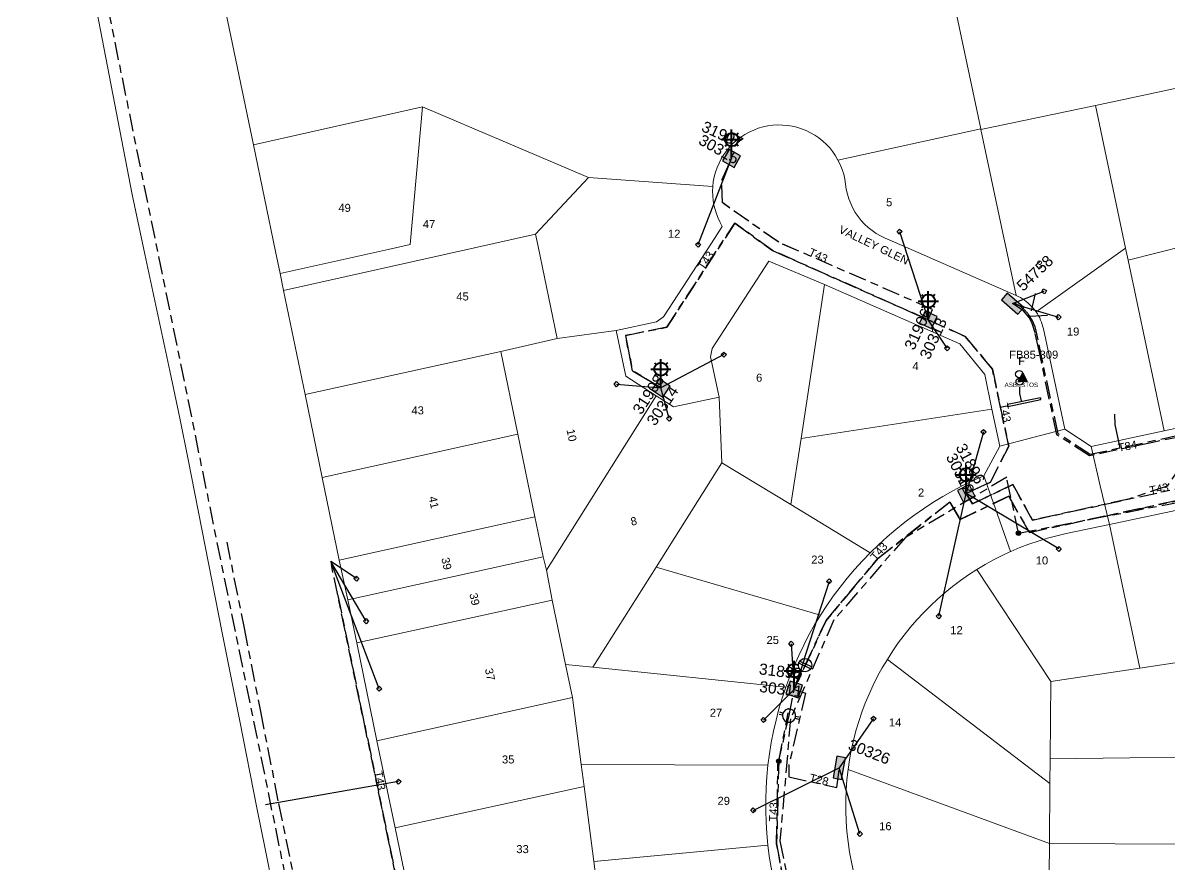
# Model space of a CAD drawing. Header units: metres. Extents: x 314590 to 317940, y 6263421 to 6264427.
# Drawn here: x 316993.8 to 317251.6, y 6263847.8 to 6264036.9 of the extents above; entities that cross this region are included whole.
import ezdxf
from ezdxf.enums import TextEntityAlignment as Align

# ---------------------------------------------------------------- set-up
doc = ezdxf.new("R2010")
doc.units = ezdxf.units.M
doc.linetypes.add('Cable Exist UG', pattern=[8.2, 4, -1.2, 1.8, -1.2])
doc.layers.get('0').update_dxf_attribs({"color": 6})
doc.layers.add('Cadastre Land Parcels_SP_EXT', color=9, linetype='Continuous', lineweight=5)
doc.layers.add('Cadastre Roads_SP_EXT', color=9, linetype='Continuous', lineweight=5)
for name, color, linetype in [('Duct_SP_EXT', 7, 'Continuous'), ('Equip_HV_EXT', 7, 'Continuous'), ('Equip_LV_EXT', 7, 'Continuous'), ('Equip_SL_EXT', 7, 'Continuous'), ('Equip_SP_SL_EXT', 7, 'Continuous'), ('Mains_HV_EXT', 7, 'Continuous'), ('Mains_LV_EXT', 7, 'Continuous'), ('Mains_SL_EXT', 7, 'Continuous'), ('Services_SP_EXT', 7, 'Continuous'), ('SupportsUG_SP_LV_EXT', 7, 'Continuous'), ('SupportsUG_SP_LV_SL_EXT', 7, 'Continuous'), ('Trench_SP_EXT', 7, 'Continuous')]:
    doc.layers.add(name, color=color, linetype=linetype)
doc.styles.add('COLUMN_LABEL', font='arial.ttf')
doc.styles.add('iecARIAL', font='arial.ttf', dxfattribs={"height": 2})
doc.styles.add('iecNAME', font='times.ttf')
doc.styles.add('POLE_LABEL', font='arial.ttf')
doc.styles.get("Standard").update_dxf_attribs({"font": 'arial.ttf'})

# ---------------------------------------------------------------- blocks, each defined once
blk = doc.blocks.new('COLUMN_EXT')
blk.add_hatch(color=256).paths.add_polyline_path([(-1.49, 1.48), (-1.49, -1.49), (1.48, -1.49), (1.48, 1.48)])
blk.add_lwpolyline([(-1.49, -1.49), (1.48, -1.49), (1.48, 1.48), (-1.49, 1.48)], close=True)
for tag, height, style, flags, p in [('ASSET_NUM', 2.5, 'COLUMN_LABEL', 8, (2, 2)), ('STRUCTURE_PLANT_NUMBER', 0.2, 'POLE_LABEL', 9, (1.81, 0.03)), ('STREET_CODE', 0.2, 'COLUMN_LABEL', 9, (1.81, -0.2))]:
    blk.add_attdef(tag, text='', height=height, dxfattribs=dict(style=style, flags=flags)).set_placement(p, align=Align.MIDDLE_LEFT)
at = {"flags": 1}
blk.add_attdef('Z', (1.81, -2.35), '', height=0.2, dxfattribs=at)
at = {"flags": 9}
for tag, p in [('COLUMN_TYPE', (1.81, -0.4)), ('OWNED_BY', (1.81, -0.6)), ('STATE', (1.81, -0.8)), ('USAGE', (1.81, -1)), ('STREETNAME', (1.81, -1.6)), ('SUBURB', (1.81, -1.8)), ('LEGEND', (1.81, -1.2)), ('LOCATION', (1.81, -1.4)), ('NOTES', (1.81, -2))]:
    blk.add_attdef(tag, text='', height=0.2, dxfattribs=at).set_placement(p, align=Align.MIDDLE_LEFT)
blk = doc.blocks.new('PILLAR_EXT')
blk.add_hatch(color=256).paths.add_polyline_path([(-2.475, 0.99), (-2.475, -0.99), (2.475, -0.99), (2.475, 0.99)])
blk.add_lwpolyline([(-2.475, -0.99), (2.475, -0.99), (2.475, 0.99), (-2.475, 0.99)], close=True)
at = {"style": 'iecARIAL', "flags": 8}
blk.add_attdef('ASSET_NUM', (1.5, 3.5), '', height=2.5, dxfattribs=at)
for tag, p, flags in [('OWNED_BY', (0, -0.2), 9), ('STATE', (0, -0.4), 9), ('SUPPORT_TYPE', (0, -0.6), 9), ('STREETNAME', (0, -1.8), 9), ('SUBURB', (0, -2), 1), ('USAGE', (0, -0.8), 9), ('LEGEND', (0, -1), 9), ('LOCATION', (0, -1.2), 9), ('NOTES', (0, -1.4), 9), ('PARENT', (0, -1.6), 9)]:
    blk.add_attdef(tag, p, '', height=0.2, dxfattribs=dict(flags=flags))
blk = doc.blocks.new('DUCT_EXT')
blk.add_circle((0, 0.8), 0.8)
at = {"flags": 1}
blk.add_attdef('Z', (0, 0), '', height=0.2, dxfattribs=at)
at = {"flags": 9}
for tag, p in [('DUCT_CODE', (0, 0)), ('XSECT_TYPE', (0, -0.2)), ('STATE', (0, -0.6)), ('FB_REFERENCE', (0, -0.4)), ('NOTES', (0, -0.8))]:
    blk.add_attdef(tag, text='', height=0.2, dxfattribs=at).set_placement(p, align=Align.MIDDLE_LEFT)
blk = doc.blocks.new('SL_LANTERN_EXT')
at = {"lineweight": 40}
for p, q in [((-1.46, 5.68), (-1.06, 5.28)), ((0, 1.97), (0, 6.47)), ((1.46, 5.68), (1.06, 5.28)), ((-2.25, 4.22), (2.25, 4.22)), ((-1.46, 2.76), (-1.06, 3.16)), ((0, 0), (0, 2.72)), ((1.46, 2.76), (1.06, 3.16))]:
    blk.add_line(p, q, dxfattribs=at)
blk.add_circle((0, 4.22), 1.5, dxfattribs=at)
at = {"style": 'iecARIAL', "flags": 8}
blk.add_attdef('ASSET_NUM', (1.5, 1.5), '', height=2.5, dxfattribs=at)
for tag, p, height, flags in [('OPERATING_VOLTAGE', (0.98, -1.65), 0.2, 9), ('ORIENTATION', (0.98, -1.85), 0.2, 9), ('OWNED_BY', (0.98, -2.05), 0.2, 9), ('STATE', (0.98, -2.25), 0.2, 9), ('CONSTRUCTED_VOLTAGE', (0.98, -0.65), 0.2, 9), ('CONTROL_TYPE', (0.98, -0.85), 0.2, 9), ('LANTERN_PURPOSE', (0.98, -1.05), 0.2, 9), ('LANTERN_TYPE', (0.98, -1.25), 0.2, 9), ('NO_PHASES', (0.98, -1.45), 0.2, 9), ('USAGE', (0.98, -2.45), 0.2, 9), ('CEXIST', (0.98, -2.65), 0.2, 9), ('LNUMBER', (2.18, -3.25), 2.5, 8), ('CNEW', (0.98, -2.85), 0.2, 9), ('CNUMBER', (0.98, -3.05), 0.2, 9), ('CREMOVE', (0.98, -3.25), 0.2, 9), ('CREPLACE', (0.98, -3.45), 0.2, 9), ('LKINGHEIGHT', (0.98, -3.65), 0.2, 9), ('LBRACKET', (0.98, -3.85), 0.2, 9), ('LBRACKETVOCAB', (0.98, -4.05), 0.2, 9), ('LCATEGORY', (0.98, -4.25), 0.2, 9), ('LCHARGE1', (0.98, -4.45), 0.2, 9), ('LCHARGE1PERCENT', (0.98, -4.65), 0.2, 9), ('LCHARGE2', (0.98, -4.85), 0.2, 9), ('LCHARGE2PERCENT', (0.98, -5.05), 0.2, 9), ('LCHARGE3', (0.98, -5.25), 0.2, 9), ('LCHARGE3PERCENT', (0.98, -5.45), 0.2, 9), ('LEXIST', (0.98, -5.65), 0.2, 9), ('LLAMP', (0.98, -5.85), 0.2, 9), ('LLAMPVOCAB', (0.98, -6.05), 0.2, 9), ('LMAST', (0.98, -6.25), 0.2, 9), ('LMASTVOCAB', (0.98, -6.45), 0.2, 9), ('LNEW', (0.98, -6.65), 0.2, 9), ('LANTNUMBER', (0.98, -6.85), 0.2, 9), ('LOUTREACH', (0.98, -7.25), 0.2, 9), ('LOUTREACHVOCAB', (0.98, -7.45), 0.2, 9), ('LRATECODE', (0.98, -7.65), 0.2, 9), ('LREMOVE', (0.98, -7.85), 0.2, 9), ('STREETNAME', (0.98, -9.25), 0.2, 9), ('SUBURB', (0.98, -9.45), 0.2, 1), ('LREPLACE', (0.98, -8.05), 0.2, 9), ('LTYPE', (0.98, -8.25), 0.2, 9), ('LTYPEVOCAB', (0.98, -8.45), 0.2, 9), ('LEGEND', (0.98, -8.65), 0.2, 9), ('LOCATION', (0.98, -8.85), 0.2, 9), ('NOTES', (0.98, -9.05), 0.2, 9)]:
    blk.add_attdef(tag, p, '', height=height, dxfattribs=dict(flags=flags))
blk = doc.blocks.new('CCP_EXT')
at = {"flags": 9}
blk.add_attdef('NOTES', text='', height=0.2, dxfattribs=at).set_placement((0, -2), align=Align.MIDDLE_LEFT)
blk.add_wipeout([(0, 0.57), (0.57, 0), (0, -0.57), (-0.57, 0)])
blk.add_lwpolyline([(-0.57, 0), (0, 0.57), (0.57, 0), (0, -0.57), (-0.57, 0)])
at = {"flags": 1}
blk.add_attdef('Z', (0, 0), '', height=0.2, dxfattribs=at)
at = {"flags": 9}
for tag, p in [('CCP_TYPE', (0, 0)), ('CONSTRUCTED_VOLTAGE', (0, -0.2)), ('OPERATING_VOLTAGE', (0, -0.6)), ('ORIENTATION', (0, -0.8)), ('OWNED_BY', (0, -1)), ('STATE', (0, -1.8)), ('NO_PHASES', (0, -0.4)), ('USAGE', (0, -1.2)), ('LEGEND', (0, -1.4)), ('LIFE_SUPPORT', (0, -1.6))]:
    blk.add_attdef(tag, text='', height=0.2, dxfattribs=at).set_placement(p, align=Align.MIDDLE_LEFT)
blk = doc.blocks.new('SL_STJ_EXT')
h = blk.add_hatch(color=256)
edge = h.paths.add_edge_path()
edge.add_ellipse((-0.59, 0.13), major_axis=(0.226, 0.226), ratio=1, start_angle=45, end_angle=135)
edge.add_line((-0.91, 0.13), (-0.91, -0.13))
edge.add_ellipse((-0.59, -0.13), major_axis=(0.226, 0.226), ratio=1, start_angle=135, end_angle=225)
edge.add_line((-0.59, -0.45), (0.59, -0.45))
edge.add_ellipse((0.59, -0.13), major_axis=(-0.226, 0.226), ratio=1, start_angle=135, end_angle=225)
edge.add_line((0.91, -0.13), (0.91, 0.13))
edge.add_ellipse((0.59, 0.13), major_axis=(-0.226, 0.226), ratio=1, start_angle=225, end_angle=315)
edge.add_line((0.59, 0.45), (-0.59, 0.45))
blk.add_lwpolyline([(-0.91, 0.13), (-0.91, -0.13, 0.414214), (-0.59, -0.45), (0.59, -0.45, 0.414214), (0.91, -0.13), (0.91, 0.13, 0.414214), (0.59, 0.45), (-0.59, 0.45, 0.414214)], format="xyb", close=True)
at = {"flags": 1}
blk.add_attdef('Z', (0, 0), '', height=0.2, dxfattribs=at)
at = {"flags": 9}
for tag, p in [('ORIENTATION', (0, 0)), ('USAGE', (0, -0.2)), ('LEGEND', (0, -0.4)), ('NOTES', (0, -0.6))]:
    blk.add_attdef(tag, text='', height=0.2, dxfattribs=at).set_placement(p, align=Align.MIDDLE_LEFT)
blk = doc.blocks.new('WARNING_FEATURE_EXT')
h = blk.add_hatch(color=2)
h.dxf.hatch_style = 1
h.paths.add_polyline_path([(0, 1.99), (-0.99, 0), (1, 0)])
at = {"color": 18, "true_color": 0x000000}
blk.add_lwpolyline([(-0.99, 0), (0, 1.99), (1, 0)], close=True, dxfattribs=at)
at = {"color": 18, "true_color": 0x000000, "insert": (0, 0.87), "char_height": 1.5, "attachment_point": 5, "line_spacing_factor": 1.5, "style": 'iecNAME'}
blk.add_mtext_dynamic_manual_height_columns('!', width=1.5, gutter_width=4, heights=[0], dxfattribs=at)
at = {"color": 2, "flags": 1}
for tag, p in [('STATE', (1.19, 2.01)), ('HAZMAT_ID', (1.19, 0.72))]:
    blk.add_attdef(tag, p, '', height=0.8, dxfattribs=at)
at = {"color": 2}
blk.add_attdef('WARNING_TYPE', text='', height=1, dxfattribs=at).set_placement((-4.07, -1.22), (4.88, -1.22), align=Align.ALIGNED)
at = {"color": 2, "flags": 1}
blk.add_attdef('WARNING_DESC', text='', height=0.8, dxfattribs=at).set_placement((1.19, -0.56), align=Align.MIDDLE_CENTER)
blk = doc.blocks.new('LV_UG_LINKS_CLOSED_EXT')
blk.add_wipeout([(-1.06, 1.06), (-1.18, 0.92), (-1.29, 0.76), (-1.37, 0.59), (-1.43, 0.42), (-1.48, 0.23), (-1.49, 0.05), (-1.49, -0.14), (-1.46, -0.33), (-1.41, -0.51), (-1.33, -0.68), (-1.24, -0.84), (-1.12, -0.99), (-0.99, -1.12), (-0.84, -1.24), (-0.68, -1.33), (-0.51, -1.41), (-0.33, -1.46), (-0.14, -1.49), (0.05, -1.49), (0.23, -1.48), (0.42, -1.43), (0.59, -1.37), (0.76, -1.29), (0.92, -1.18), (1.06, -1.06), (1.18, -0.92), (1.29, -0.76), (1.37, -0.59), (1.43, -0.42), (1.48, -0.23), (1.49, -0.05), (1.49, 0.14), (1.46, 0.33), (1.41, 0.51), (1.33, 0.68), (1.24, 0.84), (1.12, 0.99), (0.99, 1.12), (0.84, 1.24), (0.68, 1.33), (0.51, 1.41), (0.33, 1.46), (0.14, 1.49), (-0.05, 1.49), (-0.23, 1.48), (-0.42, 1.43), (-0.59, 1.37), (-0.76, 1.29), (-0.92, 1.18)])
for p, q in [((-0.25, -1.48), (-0.25, 1.48)), ((0.25, -1.48), (0.25, 1.48))]:
    blk.add_line(p, q)
blk.add_circle((0, 0), 1.5)
at = {"flags": 9}
for tag, p in [('ACTUAL_STATUS', (0, 0)), ('CONSTRUCTED_VOLTAGE', (0, -0.2)), ('OPERATING_VOLTAGE', (0, -0.6)), ('ORIENTATION', (0, -0.8)), ('STATE', (0, -1)), ('SWITCH_TYPE', (0, -1.2)), ('NO_PHASES', (0, -0.4)), ('USAGE', (0, -1.4)), ('NOTES', (0, -1.6))]:
    blk.add_attdef(tag, text='', height=0.2, dxfattribs=at).set_placement(p, align=Align.MIDDLE_LEFT)
at = {"flags": 1}
blk.add_attdef('Z', (0, 0), '', height=0.2, dxfattribs=at)
blk = doc.blocks.new('LV_UG_LINKS_OPEN_EXT')
for p, q in [((-0.25, 1.47), (-0.25, 2.22)), ((0.25, 1.47), (0.25, 2.22)), ((-0.25, -1.47), (-0.25, -2.22)), ((0.25, -1.47), (0.25, -2.22))]:
    blk.add_line(p, q)
at = {"flags": 9}
for tag, p in [('ACTUAL_STATUS', (0, 0)), ('CONSTRUCTED_VOLTAGE', (0, -0.2)), ('OPERATING_VOLTAGE', (0, -0.6)), ('ORIENTATION', (0, -0.8)), ('STATE', (0, -1)), ('SWITCH_TYPE', (0, -1.2)), ('NO_PHASES', (0, -0.4)), ('USAGE', (0, -1.4)), ('NOTES', (0, -1.6))]:
    blk.add_attdef(tag, text='', height=0.2, dxfattribs=at).set_placement(p, align=Align.MIDDLE_LEFT)
at = {"flags": 1}
blk.add_attdef('Z', (0, 0), '', height=0.2, dxfattribs=at)
blk.add_wipeout([(-0.25, 1.47), (-0.43, 1.43), (-0.61, 1.36), (-0.77, 1.28), (-0.93, 1.17), (-1.07, 1.05), (-1.19, 0.9), (-1.29, 0.75), (-1.38, 0.58), (-1.44, 0.4), (-1.48, 0.22), (-1.49, 0.03), (-1.49, -0.16), (-1.45, -0.34), (-1.4, -0.52), (-1.32, -0.69), (-1.23, -0.85), (-1.11, -1), (-0.98, -1.13), (-0.83, -1.24), (-0.66, -1.34), (-0.49, -1.41), (-0.31, -1.46), (-0.13, -1.49), (0.06, -1.49), (0.25, -1.47), (0.43, -1.43), (0.61, -1.36), (0.77, -1.28), (0.93, -1.17), (1.07, -1.05), (1.19, -0.9), (1.29, -0.75), (1.38, -0.58), (1.44, -0.4), (1.48, -0.22), (1.49, -0.03), (1.49, 0.16), (1.45, 0.34), (1.4, 0.52), (1.32, 0.69), (1.23, 0.85), (1.11, 1), (0.98, 1.13), (0.83, 1.24), (0.66, 1.34), (0.49, 1.41), (0.31, 1.46), (0.13, 1.49), (-0.06, 1.49)])
blk.add_lwpolyline([(0, -1.49, 1), (0, 1.49, 1)], format="xyb", close=True)
blk = doc.blocks.new('CONNECTOR_NODE_EXT')
h = blk.add_hatch(color=256)
edge = h.paths.add_edge_path()
edge.add_arc((0, 0), 0.5, 0, 360)
blk.add_circle((0, 0), 0.5)
at = {"flags": 1}
blk.add_attdef('Z', (0, 0), '', height=0.2, dxfattribs=at)
at = {"flags": 9}
for tag, p in [('CONNECTOR_TYPE', (0, 0)), ('CONSTRUCTED_VOLTAGE', (0, -0.2)), ('OPERATING_VOLTAGE', (0, -0.6)), ('ORIENTATION', (0, -0.8)), ('SUBTYPE', (0, -1)), ('NO_PHASES', (0, -0.4)), ('USAGE', (0, -1.2)), ('NOTES', (0, -1.4))]:
    blk.add_attdef(tag, text='', height=0.2, dxfattribs=at).set_placement(p, align=Align.MIDDLE_LEFT)

msp = doc.modelspace()

# ---------------------------------------------------------------- linework, layer by layer
at = {"layer": 'Cadastre Land Parcels_SP_EXT', "linetype": 'Continuous'}
for points in [[(317234.99, 6264018.37), (317257.16, 6264023.07), (317279.14, 6264027.77), (317301.09, 6264032.41), (317320.82, 6264036.57), (317356.18, 6264044.03), (317326.48, 6264097.82), (317251.84, 6264105.97), (317193.89, 6264085.49), (317209.22, 6264013.09), (317209.25, 6264012.92), (317234.99, 6264018.37)], [(317264.26, 6263989.57), (317257.16, 6264023.07), (317234.99, 6264018.37), (317241.18, 6263989.13), (317241.78, 6263986.28), (317242.36, 6263983.59), (317261.94, 6263988.49), (317270.27, 6263949.14), (317272.74, 6263949.56), (317264.26, 6263989.57)], [(317050.62, 6263985.48), (317051.63, 6263980.58), (317075.92, 6263985.96), (317080.9, 6263987.07), (317083.7, 6264018.01), (317045.65, 6264009.51), (317050.62, 6263985.48)], [(317120.99, 6264002.18), (317083.7, 6264018.01), (317080.9, 6263987.07), (317075.92, 6263985.96), (317051.63, 6263980.58), (317052.42, 6263976.77), (317095.34, 6263986.34), (317109.07, 6263989.39), (317120.99, 6264002.18)], [(317241.18, 6263989.13), (317234.99, 6264018.37), (317209.25, 6264012.92), (317214.42, 6263988.62), (317214.71, 6263987.27), (317217.18, 6263975.62), (317217.66, 6263975.4), (317218.14, 6263975.15), (317218.6, 6263974.87), (317219.05, 6263974.57), (317219.47, 6263974.25), (317219.89, 6263973.91), (317220.28, 6263973.55), (317220.66, 6263973.17), (317221.02, 6263972.77), (317221.36, 6263972.35), (317221.67, 6263971.92), (317241.78, 6263986.28), (317241.18, 6263989.13)], [(317209.25, 6264012.92), (317209.22, 6264013.09), (317177.11, 6264006.08), (317177.62, 6264005.05), (317178.05, 6264003.98), (317178.39, 6264002.88), (317178.64, 6264001.76), (317178.98, 6263999.51), (317179.23, 6263998.41), (317179.56, 6263997.34), (317179.97, 6263996.29), (317180.45, 6263995.28), (317181.01, 6263994.31), (317181.64, 6263993.38), (317182.34, 6263992.5), (317183.1, 6263991.68), (317183.92, 6263990.91), (317184.8, 6263990.21), (317185.72, 6263989.58), (317186.69, 6263989.02), (317187.7, 6263988.53), (317188.62, 6263988.12), (317217.18, 6263975.62), (317214.71, 6263987.27), (317214.42, 6263988.62), (317209.25, 6264012.92)], [(317148.94, 6264000.09), (317120.99, 6264002.18), (317109.07, 6263989.39), (317109.65, 6263986.61), (317113.93, 6263965.96), (317127.23, 6263967.78), (317136.3, 6263969.71), (317137.88, 6263970.8), (317148.64, 6263987.36), (317151.09, 6263991.14), (317150.59, 6263992.05), (317150.14, 6263992.99), (317149.76, 6263993.96), (317149.45, 6263994.95), (317149.21, 6263995.96), (317149.03, 6263996.99), (317148.93, 6263998.02), (317148.9, 6263999.06), (317148.94, 6264000.09)], [(317109.65, 6263986.61), (317109.07, 6263989.39), (317095.34, 6263986.34), (317052.42, 6263976.77), (317057.26, 6263953.37), (317101.25, 6263963.05), (317113.93, 6263965.96), (317109.65, 6263986.61)], [(317242.36, 6263983.59), (317241.78, 6263986.28), (317221.67, 6263971.92), (317221.96, 6263971.48), (317222.22, 6263971.03), (317222.47, 6263970.56), (317222.68, 6263970.08), (317222.88, 6263969.6), (317223.05, 6263969.1), (317223.2, 6263968.6), (317223.32, 6263968.09), (317228.12, 6263945.53), (317234.05, 6263941.68), (317250.49, 6263945.18), (317242.36, 6263983.59)], [(317270.27, 6263949.14), (317261.94, 6263988.49), (317242.36, 6263983.59), (317250.49, 6263945.18), (317257.51, 6263946.68), (317260.54, 6263947.26), (317270.27, 6263949.14)], [(317174.08, 6263978.09), (317161.55, 6263983.37), (317148.79, 6263963.72), (317148.44, 6263961.83), (317150.37, 6263952.77), (317151, 6263938.01), (317166.53, 6263928.61), (317168.8, 6263943.43), (317174.08, 6263978.09)], [(317211.73, 6263950.03), (317210.1, 6263957.88), (317204.48, 6263964.78), (317174.08, 6263978.09), (317168.8, 6263943.43), (317211.73, 6263950.03)], [(317136.23, 6263953.06), (317129.42, 6263957.51), (317127.23, 6263967.78), (317113.93, 6263965.96), (317101.25, 6263963.05), (317105.1, 6263944.44), (317108.96, 6263925.88), (317110.79, 6263916.84), (317111.53, 6263913.87), (317136.23, 6263953.06)], [(317061.13, 6263934.73), (317105.1, 6263944.44), (317101.25, 6263963.05), (317057.26, 6263953.37), (317061.13, 6263934.73)], [(317150.37, 6263952.77), (317140.09, 6263950.58), (317136.23, 6263953.06), (317111.53, 6263913.87), (317112.86, 6263907.14), (317115.86, 6263892.66), (317122.01, 6263892.02), (317136.21, 6263914.54), (317151, 6263938.01), (317150.37, 6263952.77)], [(317213.53, 6263941.75), (317211.73, 6263950.03), (317168.8, 6263943.43), (317166.53, 6263928.61), (317184.37, 6263917.79), (317186.23, 6263919.59), (317188.14, 6263921.33), (317190.1, 6263923.01), (317192.12, 6263924.62), (317194.19, 6263926.17), (317196.31, 6263927.65), (317198.47, 6263929.06), (317200.68, 6263930.4), (317202.93, 6263931.67), (317205.22, 6263932.87), (317207.54, 6263934), (317209.9, 6263935.04), (317213.53, 6263941.75)], [(317064.94, 6263916.12), (317108.96, 6263925.88), (317105.1, 6263944.44), (317061.13, 6263934.73), (317064.94, 6263916.12)], [(317166.53, 6263928.61), (317151, 6263938.01), (317136.21, 6263914.54), (317173.16, 6263903.74), (317174.59, 6263905.89), (317176.05, 6263908.01), (317177.59, 6263910.07), (317179.2, 6263912.08), (317180.86, 6263914.04), (317182.59, 6263915.94), (317184.37, 6263917.79), (317166.53, 6263928.61)], [(317269.03, 6263925.52), (317263.28, 6263929.48), (317238.14, 6263924.15), (317244.98, 6263891.85), (317273.15, 6263896.09), (317272.93, 6263899.2), (317272.65, 6263902.3), (317272.29, 6263905.4), (317271.87, 6263908.49), (317271.38, 6263911.57), (317269.03, 6263925.52)], [(317064.94, 6263916.12), (317066.88, 6263907.17), (317110.79, 6263916.84), (317108.96, 6263925.88), (317064.94, 6263916.12)], [(317244.98, 6263891.85), (317238.14, 6263924.15), (317228.43, 6263922.1), (317226.31, 6263921.61), (317224.2, 6263921.05), (317222.12, 6263920.41), (317220.06, 6263919.7), (317218.03, 6263918.92), (317216.02, 6263918.08), (317215.9, 6263918.02), (317214.04, 6263917.16), (317212.1, 6263916.17), (317210.2, 6263915.12), (317208.33, 6263914), (317224.99, 6263888.84), (317244.98, 6263891.85)], [(317066.88, 6263907.17), (317068.87, 6263897.53), (317112.86, 6263907.14), (317111.53, 6263913.87), (317110.79, 6263916.84), (317066.88, 6263907.17)], [(317173.16, 6263903.74), (317136.21, 6263914.54), (317122.01, 6263892.02), (317165.36, 6263887.55), (317166.27, 6263889.96), (317167.24, 6263892.35), (317168.28, 6263894.7), (317169.4, 6263897.02), (317170.59, 6263899.3), (317171.85, 6263901.54), (317173.16, 6263903.74)], [(317224.99, 6263888.84), (317208.33, 6263914), (317206.47, 6263912.8), (317204.66, 6263911.53), (317202.9, 6263910.2), (317201.18, 6263908.81), (317199.51, 6263907.36), (317197.89, 6263905.85), (317196.33, 6263904.29), (317194.83, 6263902.67), (317193.38, 6263900.99), (317192, 6263899.27), (317190.67, 6263897.5), (317189.41, 6263895.69), (317188.21, 6263893.8), (317224.78, 6263865.93), (317224.83, 6263871.43), (317224.99, 6263888.84)], [(317073.42, 6263875.48), (317117.41, 6263885.25), (317115.86, 6263892.66), (317112.86, 6263907.14), (317068.87, 6263897.53), (317073.42, 6263875.48)], [(317272.56, 6263872.05), (317272.91, 6263875.47), (317273.15, 6263878.9), (317273.32, 6263882.34), (317273.4, 6263885.78), (317273.4, 6263889.22), (317273.32, 6263892.65), (317273.15, 6263896.09), (317244.98, 6263891.85), (317224.99, 6263888.84), (317224.83, 6263871.43), (317272.56, 6263872.05)], [(317224.78, 6263865.93), (317188.21, 6263893.8), (317187.08, 6263891.93), (317186.02, 6263889.99), (317185.03, 6263888.02), (317184.11, 6263886.01), (317183.26, 6263883.98), (317182.48, 6263881.91), (317181.78, 6263879.82), (317181.14, 6263877.7), (317180.59, 6263875.56), (317180.11, 6263873.41), (317179.71, 6263871.24), (317179.38, 6263869.02), (317224.65, 6263852.42), (317224.78, 6263865.93)], [(317165.36, 6263887.55), (317122.01, 6263892.02), (317115.86, 6263892.66), (317117.41, 6263885.25), (317119.38, 6263870.14), (317161.34, 6263870.04), (317161.7, 6263872.59), (317162.11, 6263875.13), (317162.61, 6263877.65), (317163.18, 6263880.16), (317163.84, 6263882.65), (317164.57, 6263885.11), (317165.36, 6263887.55)], [(317077.48, 6263855.9), (317120.02, 6263865.23), (317119.38, 6263870.14), (317117.41, 6263885.25), (317073.42, 6263875.48), (317077.48, 6263855.9)], [(317161.34, 6263870.04), (317119.38, 6263870.14), (317120.02, 6263865.23), (317122.22, 6263848.33), (317161.31, 6263852.04), (317161.09, 6263854.63), (317160.94, 6263857.2), (317160.86, 6263859.77), (317160.86, 6263862.34), (317160.95, 6263864.91), (317161.12, 6263867.48), (317161.34, 6263870.04)], [(317272.56, 6263872.05), (317224.83, 6263871.43), (317224.78, 6263865.93), (317224.65, 6263852.42), (317269.03, 6263852.14), (317269.85, 6263855.64), (317270.54, 6263858.89), (317271.17, 6263862.16), (317271.71, 6263865.45), (317272.18, 6263868.74), (317272.56, 6263872.05)], [(317224.65, 6263852.42), (317179.38, 6263869.02), (317179.12, 6263866.74), (317178.95, 6263864.41), (317178.86, 6263862.09), (317178.86, 6263859.76), (317178.95, 6263857.43), (317179.12, 6263855.11), (317179.38, 6263852.79), (317179.72, 6263850.49), (317180.15, 6263848.2), (317181.18, 6263843.24), (317224.52, 6263838.43), (317224.65, 6263852.42)], [(317081.54, 6263836.32), (317122.6, 6263845.43), (317122.22, 6263848.33), (317120.02, 6263865.23), (317077.48, 6263855.9), (317081.54, 6263836.32)], [(317164.61, 6263834.35), (317162.53, 6263844.53), (317162.05, 6263847.03), (317161.65, 6263849.54), (317161.31, 6263852.04), (317122.22, 6263848.33), (317122.6, 6263845.43), (317125.2, 6263825.53), (317164.61, 6263834.35)], [(317269.03, 6263852.14), (317224.65, 6263852.42), (317224.52, 6263838.43), (317224.48, 6263831.43), (317264.63, 6263832.73), (317269.03, 6263852.14)]]:
    msp.add_lwpolyline(points, close=True, dxfattribs=at)
msp.add_lwpolyline([(317035.49, 6264058.47), (317045.65, 6264009.51), (317083.7, 6264018.01), (317120.99, 6264002.18), (317148.94, 6264000.09), (317149.07, 6264001.2), (317149.27, 6264002.28), (317149.55, 6264003.34), (317149.92, 6264004.39), (317150.35, 6264005.4), (317150.86, 6264006.38), (317151.44, 6264007.31), (317152.08, 6264008.21), (317152.79, 6264009.05), (317153.56, 6264009.84), (317154.39, 6264010.57), (317155.27, 6264011.24), (317156.19, 6264011.84), (317157.16, 6264012.37), (317158.16, 6264012.83), (317159.19, 6264013.21), (317160.25, 6264013.52), (317161.33, 6264013.75), (317162.42, 6264013.9), (317163.52, 6264013.97), (317164.62, 6264013.95), (317165.72, 6264013.86), (317166.81, 6264013.69), (317167.88, 6264013.43), (317168.93, 6264013.1), (317169.96, 6264012.69), (317170.95, 6264012.22), (317171.9, 6264011.66), (317172.81, 6264011.04), (317173.68, 6264010.35), (317174.49, 6264009.6), (317175.24, 6264008.8), (317175.93, 6264007.94), (317176.55, 6264007.03), (317177.11, 6264006.08), (317209.22, 6264013.09), (317193.89, 6264085.49)], dxfattribs=at)
at = {"layer": 'Cadastre Roads_SP_EXT', "linetype": 'Continuous'}
msp.add_lwpolyline([(317009.67, 6264043.5), (317018.4, 6263998.33), (317021.25, 6263984.92), (317022.59, 6263978.6), (317026.81, 6263958.71), (317029.1, 6263948.03), (317030.96, 6263938.78), (317034.75, 6263919.23), (317038.62, 6263899.8), (317042.59, 6263879.88), (317046.39, 6263860.45), (317048.25, 6263851.22), (317050.18, 6263841.79)], dxfattribs=at)
msp.add_lwpolyline([(317263.28, 6263929.48), (317261.92, 6263938.34), (317260.54, 6263947.26), (317257.51, 6263946.68), (317250.49, 6263945.18), (317234.05, 6263941.68), (317236.11, 6263932.83), (317238.14, 6263924.15), (317263.28, 6263929.48)], close=True, dxfattribs=at)
at = {"layer": 'Duct_SP_EXT'}
for p, q in [((317222.63, 6263952.63), (317215.24, 6263951.09)), ((317222.63, 6263952.63), (317222.68, 6263952.4)), ((317215.24, 6263951.09), (317215.29, 6263950.86)), ((317215.34, 6263950.62), (317215.29, 6263950.86)), ((317222.72, 6263952.16), (317215.34, 6263950.62)), ((317222.72, 6263952.16), (317222.68, 6263952.4))]:
    msp.add_line(p, q, dxfattribs=at)
msp.add_lwpolyline([(317217.95, 6263955.08), (317217.95, 6263953.58), (317218.3, 6263951.93)], dxfattribs=at)
at = {"layer": 'Duct_SP_EXT', "linetype": 'Continuous'}
msp.add_lwpolyline([(317239.33, 6263948.97), (317239.37, 6263946.58), (317240.48, 6263941.3)], dxfattribs=at)
at = {"layer": 'Mains_HV_EXT', "linetype": 'Cable Exist UG'}
msp.add_lwpolyline([(317217.72, 6263922.19), (317300.51, 6263938.21)], dxfattribs=at)
at = {"layer": 'Mains_LV_EXT', "linetype": 'Cable Exist UG'}
msp.add_lwpolyline([(317205.95, 6263931.09), (317207.37, 6263928.78), (317216.45, 6263933.11), (317220.85, 6263925.12), (317260.67, 6263933.79), (317287.86, 6263938.61), (317302.79, 6263940.42), (317306.03, 6263929.81)], dxfattribs=at)
at = {"layer": 'Mains_SL_EXT', "linetype": 'Cable Exist UG'}
msp.add_lwpolyline([(317163.79, 6263870.93), (317163.31, 6263852.32), (317165.54, 6263840.26)], dxfattribs=at)
at = {"layer": 'Trench_SP_EXT', "linetype": 'Cable Exist UG'}
for points in [[(317218.48, 6263972.88, 0.052729), (317216.63, 6263973.98)], [(317219.98, 6263971.35, 0.051897), (317218.48, 6263972.88)]]:
    msp.add_lwpolyline(points, format="xyb", dxfattribs=at)

# ---------------------------------------------------------------- block references
at = {"layer": 'Duct_SP_EXT'}
ref = msp.add_blockref('WARNING_FEATURE_EXT', (317218.65, 6263956.25), dxfattribs=at)
ref.add_attrib('WARNING_TYPE', 'ASBESTOS', (317214.58, 6263955.03), dxfattribs={"layer": '0', "color": 2, "height": 1})
at = {"layer": 'Duct_SP_EXT', "rotation": 269.9999999999998}
for p in [(317217.07, 6263957.93), (317217.15, 6263956.25)]:
    msp.add_blockref('DUCT_EXT', p, dxfattribs=at)
at = {"layer": 'Equip_HV_EXT'}
msp.add_blockref('CONNECTOR_NODE_EXT', (317217.72, 6263922.19), dxfattribs=at)
at = {"layer": 'Equip_SL_EXT', "rotation": 77.97737322094237}
msp.add_blockref('SL_STJ_EXT', (317165.89, 6263881.76), dxfattribs=at)
at = {"layer": 'Equip_SL_EXT'}
msp.add_blockref('CONNECTOR_NODE_EXT', (317163.79, 6263870.93), dxfattribs=at)
at = {"layer": 'Equip_SP_SL_EXT'}
ref = msp.add_blockref('SL_LANTERN_EXT', (317153.19, 6264006.45), dxfattribs=at)
ref.add_attrib('ASSET_NUM', '31907', dxfattribs={"layer": '0', "height": 2.5, "rotation": 335.2379, "style": 'iecARIAL'}).set_placement((317154.69, 6264007.95), align=Align.BOTTOM_RIGHT)
ref = msp.add_blockref('SL_LANTERN_EXT', (317197.43, 6263970.14), dxfattribs=at)
ref.add_attrib('ASSET_NUM', '31906', dxfattribs={"layer": '0', "height": 2.5, "rotation": 65.2758, "style": 'iecARIAL'}).set_placement((317198.93, 6263971.64), align=Align.BOTTOM_RIGHT)
ref = msp.add_blockref('SL_LANTERN_EXT', (317137.3, 6263954.83), dxfattribs=at)
ref.add_attrib('ASSET_NUM', '31908', dxfattribs={"layer": '0', "height": 2.5, "rotation": 56.6429, "style": 'iecARIAL'}).set_placement((317138.8, 6263956.33), align=Align.BOTTOM_RIGHT)
ref = msp.add_blockref('SL_LANTERN_EXT', (317205.95, 6263931.09), dxfattribs=at)
ref.add_attrib('ASSET_NUM', '31896', dxfattribs={"layer": '0', "height": 2.5, "rotation": 298.3147, "style": 'iecARIAL'}).set_placement((317207.45, 6263932.59), align=Align.BOTTOM_RIGHT)
ref = msp.add_blockref('SL_LANTERN_EXT', (317167.26, 6263887.04), dxfattribs=at)
ref.add_attrib('ASSET_NUM', '31895', dxfattribs={"layer": '0', "height": 2.5, "rotation": 352.9959, "style": 'iecARIAL'}).set_placement((317168.77, 6263888.54), align=Align.BOTTOM_RIGHT)
at = {"layer": 'SupportsUG_SP_LV_EXT'}
ref = msp.add_blockref('PILLAR_EXT', (317216.38, 6263973.8), dxfattribs=dict(at, rotation=138.9400592973993))
ref.add_attrib('ASSET_NUM', '54758', dxfattribs={"layer": '0', "height": 2.5, "rotation": 43.807, "style": 'iecARIAL'}).set_placement((317217.88, 6263977.3), align=Align.MIDDLE_LEFT)
ref = msp.add_blockref('PILLAR_EXT', (317177.4, 6263869.43), dxfattribs=dict(at, rotation=79.84012267489041))
ref.add_attrib('ASSET_NUM', '30326', dxfattribs={"layer": '0', "height": 2.5, "rotation": 338.7426, "style": 'iecARIAL'}).set_placement((317178.9, 6263872.93), align=Align.BOTTOM_LEFT)
at = {"layer": 'SupportsUG_SP_LV_SL_EXT'}
ref = msp.add_blockref('COLUMN_EXT', (317153.19, 6264006.45), dxfattribs=dict(at, rotation=240.3392559961084))
ref.add_attrib('ASSET_NUM', '30315', dxfattribs={"layer": '0', "height": 2.5, "rotation": 330.3755, "style": 'COLUMN_LABEL'}).set_placement((317155.19, 6264007.2), align=Align.TOP_RIGHT)
ref = msp.add_blockref('COLUMN_EXT', (317197.43, 6263970.14), dxfattribs=dict(at, rotation=335.2395379377397))
ref.add_attrib('ASSET_NUM', '30313', dxfattribs={"layer": '0', "height": 2.5, "rotation": 65.2758, "style": 'COLUMN_LABEL'}).set_placement((317199.43, 6263970.89), align=Align.TOP_RIGHT)
ref = msp.add_blockref('COLUMN_EXT', (317137.3, 6263954.83), dxfattribs=dict(at, rotation=326.1821938286071))
ref.add_attrib('ASSET_NUM', '30314', dxfattribs={"layer": '0', "height": 2.5, "rotation": 56.2184, "style": 'COLUMN_LABEL'}).set_placement((317139.3, 6263955.58), align=Align.TOP_RIGHT)
ref = msp.add_blockref('COLUMN_EXT', (317205.95, 6263931.09), dxfattribs=dict(at, rotation=206.9987418571963))
ref.add_attrib('ASSET_NUM', '30312', dxfattribs={"layer": '0', "height": 2.5, "rotation": 297.035, "style": 'COLUMN_LABEL'}).set_placement((317207.95, 6263931.84), align=Align.TOP_RIGHT)
ref = msp.add_blockref('COLUMN_EXT', (317167.26, 6263887.04), dxfattribs=dict(at, rotation=251.2473447291957))
ref.add_attrib('ASSET_NUM', '30311', dxfattribs={"layer": '0', "height": 2.5, "rotation": 352.9959, "style": 'COLUMN_LABEL'}).set_placement((317169.26, 6263887.79), align=Align.TOP_RIGHT)

# ---------------------------------------------------------------- texts
at = {"layer": 'Cadastre Land Parcels_SP_EXT'}
for s, p in [('5', (317187.93, 6263995.69)), ('49', (317064.74, 6263994.43)), ('47', (317083.75, 6263990.79)), ('12', (317138.87, 6263988.61)), ('3', (317221.74, 6263981.67)), ('45', (317091.27, 6263974.5)), ('19', (317228.59, 6263966.62)), ('4', (317193.84, 6263958.84)), ('6', (317158.69, 6263956.23)), ('43', (317081.18, 6263948.89)), ('2', (317195.11, 6263930.41)), ('23', (317171.1, 6263915.34)), ('10', (317221.59, 6263915.14)), ('12', (317202.37, 6263899.47)), ('25', (317161.04, 6263897.27)), ('27', (317148.28, 6263880.91)), ('14', (317188.56, 6263878.72)), ('35', (317101.54, 6263870.4)), ('29', (317150.01, 6263861.1)), ('16', (317186.37, 6263855.39)), ('33', (317104.77, 6263850.24))]:
    msp.add_text(s, height=1.8, dxfattribs=at).set_placement(p)
for s, rotation, p in [('10', 282.0132, (317116.05, 6263945.38)), ('41', 281.7208, (317085.03, 6263930.29)), ('8', 12.0017, (317130.68, 6263923.85)), ('39', 282.6555, (317087.89, 6263916.5)), ('39', 282.6585, (317094.19, 6263908.51)), ('37', 281.7208, (317097.68, 6263891.61))]:
    msp.add_text(s, height=1.8, rotation=rotation, dxfattribs=at).set_placement(p)
at = {"layer": 'Duct_SP_EXT'}
for s, p in [('FB85-309', (317215.6, 6263961.42)), ('F', (317217.65, 6263960.02))]:
    msp.add_text(s, height=1.8, dxfattribs=at).set_placement(p)
at = {"layer": 'Mains_LV_EXT'}
for s, rotation, p in [('T43', 335.3149, (317170.32, 6263984.73)), ('T43', 280.8482, (317213.49, 6263951.24)), ('T84', 10.9204, (317240.26, 6263940.47)), ('T43', 11.1776, (317247.35, 6263930.87)), ('T43', 48.9545, (317185.58, 6263915.86)), ('T43', 280.5772, (317072.83, 6263868.53)), ('T28', 346.5805, (317170.54, 6263866.38)), ('T43', 87.9952, (317163.39, 6263857.31))]:
    msp.add_text(s, height=1.8, rotation=rotation, dxfattribs=at).set_placement(p)

# ---------------------------------------------------------------- next in the draw order: block references
at = {"layer": 'Services_SP_EXT'}
for p in [(317190.96, 6263990), (317145.65, 6263987.05), (317226.73, 6263970.75), (317151.44, 6263962.33), (317201.66, 6263963.74), (317127.31, 6263955.68), (317139.13, 6263947.96), (317226.76, 6263918.64), (317068.81, 6263911.95), (317175.09, 6263911.32), (317199.76, 6263903.51), (317166.59, 6263897.29), (317073.94, 6263887.19), (317160.37, 6263880.15), (317185.1, 6263880.48), (317078.28, 6263866.31), (317158.05, 6263859.83), (317182.06, 6263854.58)]:
    msp.add_blockref('CCP_EXT', p, dxfattribs=at)
for p, rotation in [((317223.46, 6263976.56), 20.17811841359931), ((317209.83, 6263944.93), 90.0000000000002), ((317070.96, 6263902.4), 90.0000000000002)]:
    msp.add_blockref('CCP_EXT', p, dxfattribs=dict(at, rotation=rotation))

# ---------------------------------------------------------------- next in the draw order: linework, layer by layer
at = {"layer": 'Cadastre Roads_SP_EXT', "linetype": 'Continuous'}
for points in [[(317124.85, 6263627.93), (317120.29, 6263649.9), (317115.73, 6263671.87), (317111.17, 6263693.84), (317106.65, 6263715.81), (317102.59, 6263735.34), (317098.49, 6263754.97), (317097.8, 6263757.93), (317093.73, 6263777.56), (317089.67, 6263797.14), (317085.61, 6263816.69), (317081.54, 6263836.32), (317077.48, 6263855.9), (317073.42, 6263875.48), (317068.87, 6263897.53), (317066.88, 6263907.17), (317064.94, 6263916.12), (317061.13, 6263934.73), (317057.26, 6263953.37), (317052.42, 6263976.77), (317051.63, 6263980.58), (317050.62, 6263985.48), (317045.65, 6264009.51), (317035.49, 6264058.47)], [(317181.18, 6263843.24), (317180.15, 6263848.2), (317179.72, 6263850.49), (317179.38, 6263852.79), (317179.12, 6263855.11), (317178.95, 6263857.43), (317178.86, 6263859.76), (317178.86, 6263862.09), (317178.95, 6263864.41), (317179.12, 6263866.74), (317179.38, 6263869.02), (317179.71, 6263871.24), (317180.11, 6263873.41), (317180.59, 6263875.56), (317181.14, 6263877.7), (317181.78, 6263879.82), (317182.48, 6263881.91), (317183.26, 6263883.98), (317184.11, 6263886.01), (317185.03, 6263888.02), (317186.02, 6263889.99), (317187.08, 6263891.93), (317188.21, 6263893.8), (317189.41, 6263895.69), (317190.67, 6263897.5), (317192, 6263899.27), (317193.38, 6263900.99), (317194.83, 6263902.67), (317196.33, 6263904.29), (317197.89, 6263905.85), (317199.51, 6263907.36), (317201.18, 6263908.81), (317202.9, 6263910.2), (317204.66, 6263911.53), (317206.47, 6263912.8), (317208.33, 6263914), (317210.2, 6263915.12), (317212.1, 6263916.17), (317214.04, 6263917.16), (317215.9, 6263918.02), (317215.9, 6263918.02), (317212.96, 6263926.36), (317209.9, 6263935.04), (317207.54, 6263934), (317205.22, 6263932.87), (317202.93, 6263931.67), (317200.68, 6263930.4), (317198.47, 6263929.06), (317196.31, 6263927.65), (317194.19, 6263926.17), (317192.12, 6263924.62), (317190.1, 6263923.01), (317188.14, 6263921.33), (317186.23, 6263919.59), (317184.37, 6263917.79), (317182.59, 6263915.94), (317180.86, 6263914.04), (317179.2, 6263912.08), (317177.59, 6263910.07), (317176.05, 6263908.01), (317174.59, 6263905.89), (317173.16, 6263903.74), (317171.85, 6263901.54), (317170.59, 6263899.3), (317169.4, 6263897.02), (317168.28, 6263894.7), (317167.24, 6263892.35), (317166.27, 6263889.96), (317165.36, 6263887.55), (317164.57, 6263885.11), (317163.84, 6263882.65), (317163.18, 6263880.16), (317162.61, 6263877.65), (317162.11, 6263875.13), (317161.7, 6263872.59), (317161.34, 6263870.04), (317161.12, 6263867.48), (317160.95, 6263864.91), (317160.86, 6263862.34), (317160.86, 6263859.77), (317160.94, 6263857.2), (317161.09, 6263854.63), (317161.31, 6263852.04), (317161.65, 6263849.54), (317162.05, 6263847.03)]]:
    msp.add_lwpolyline(points, dxfattribs=at)
msp.add_lwpolyline([(317177.11, 6264006.08), (317176.55, 6264007.03), (317175.93, 6264007.94), (317175.24, 6264008.8), (317174.49, 6264009.6), (317173.68, 6264010.35), (317172.81, 6264011.04), (317171.9, 6264011.66), (317170.95, 6264012.22), (317169.96, 6264012.69), (317168.93, 6264013.1), (317167.88, 6264013.43), (317166.81, 6264013.69), (317165.72, 6264013.86), (317164.62, 6264013.95), (317163.52, 6264013.97), (317162.42, 6264013.9), (317161.33, 6264013.75), (317160.25, 6264013.52), (317159.19, 6264013.21), (317158.16, 6264012.83), (317157.16, 6264012.37), (317156.19, 6264011.84), (317155.27, 6264011.24), (317154.39, 6264010.57), (317153.56, 6264009.84), (317152.79, 6264009.05), (317152.08, 6264008.21), (317151.44, 6264007.31), (317150.86, 6264006.38), (317150.35, 6264005.4), (317149.92, 6264004.39), (317149.55, 6264003.34), (317149.27, 6264002.28), (317149.07, 6264001.2), (317148.94, 6264000.09), (317148.9, 6263999.06), (317148.93, 6263998.02), (317149.03, 6263996.99), (317149.21, 6263995.96), (317149.45, 6263994.95), (317149.76, 6263993.96), (317150.14, 6263992.99), (317150.59, 6263992.05), (317151.09, 6263991.14), (317148.64, 6263987.36), (317137.88, 6263970.8), (317136.3, 6263969.71), (317127.23, 6263967.78), (317129.42, 6263957.51), (317136.23, 6263953.06), (317140.09, 6263950.58), (317150.37, 6263952.77), (317148.44, 6263961.83), (317148.79, 6263963.72), (317161.55, 6263983.37), (317174.08, 6263978.09), (317204.48, 6263964.78), (317210.1, 6263957.88), (317211.73, 6263950.03), (317213.53, 6263941.75), (317220.92, 6263943.66), (317228.12, 6263945.53), (317223.32, 6263968.09), (317223.2, 6263968.6), (317223.05, 6263969.1), (317222.88, 6263969.6), (317222.68, 6263970.08), (317222.47, 6263970.56), (317222.22, 6263971.03), (317221.96, 6263971.48), (317221.67, 6263971.92), (317221.36, 6263972.35), (317221.02, 6263972.77), (317220.66, 6263973.17), (317220.28, 6263973.55), (317219.89, 6263973.91), (317219.47, 6263974.25), (317219.05, 6263974.57), (317218.6, 6263974.87), (317218.14, 6263975.15), (317217.66, 6263975.4), (317217.18, 6263975.62), (317188.62, 6263988.12), (317187.7, 6263988.53), (317186.69, 6263989.02), (317185.72, 6263989.58), (317184.8, 6263990.21), (317183.92, 6263990.91), (317183.1, 6263991.68), (317182.34, 6263992.5), (317181.64, 6263993.38), (317181.01, 6263994.31), (317180.45, 6263995.28), (317179.97, 6263996.29), (317179.56, 6263997.34), (317179.23, 6263998.41), (317178.98, 6263999.51), (317178.64, 6264001.76), (317178.39, 6264002.88), (317178.05, 6264003.98), (317177.62, 6264005.05), (317177.11, 6264006.08)], close=True, dxfattribs=at)
at = {"layer": 'Mains_HV_EXT', "linetype": 'Cable Exist UG'}
for points in [[(317067.88, 6263771.56), (316993.8, 6264133.95)], [(317039.66, 6263920.19), (317043.52, 6263900.79), (317047.24, 6263882.05), (317051.28, 6263861.43), (317052.96, 6263853.41), (317055.1, 6263843.01), (317056.7, 6263835.31), (317058.9, 6263824.47), (317059.04, 6263823.91), (317062.16, 6263808.69), (317065.06, 6263794.69), (317066.68, 6263786.77), (317078.17, 6263731.47), (317078.17, 6263731.47), (317080.69, 6263719.29), (317084.37, 6263701.82), (317085.21, 6263697.81), (317084.23, 6263695.59), (317095.23, 6263642.9), (317115.67, 6263647.39), (317115.67, 6263647.39), (317119.94, 6263626.9)]]:
    msp.add_lwpolyline(points, dxfattribs=at)
at = {"layer": 'Mains_LV_EXT', "linetype": 'Cable Exist UG'}
for points in [[(317197.43, 6263970.14), (317198.4, 6263972.48), (317163.62, 6263987.65), (317151.17, 6263996.44), (317150.98, 6264001.58), (317153.19, 6264006.45)], [(317197.43, 6263970.14), (317162.39, 6263985.73), (317153.89, 6263991.89), (317138.58, 6263968.48), (317129.31, 6263966.63), (317130.91, 6263958.71), (317137.3, 6263954.83)], [(317270.65, 6263947.2), (317247.89, 6263942.59), (317233.66, 6263939.56), (317226.34, 6263944.31), (317222.33, 6263963.14), (317221.45, 6263967.2), (317220.81, 6263969.29), (317220.1, 6263970.66), (317218.83, 6263972.15), (317216.38, 6263973.8)], [(317205.95, 6263931.09), (317211.38, 6263933.64), (317215.51, 6263941.71), (317211.84, 6263959.02), (317205.74, 6263966.4), (317197.43, 6263970.14)], [(317064.61, 6263908.17), (317079.58, 6263836)]]:
    msp.add_lwpolyline(points, dxfattribs=at)
at = {"layer": 'Mains_SL_EXT', "linetype": 'Cable Exist UG'}
for points in [[(317197.43, 6263970.14), (317198.4, 6263972.48), (317163.77, 6263987.58), (317151.17, 6263996.44), (317150.98, 6264001.58), (317153.19, 6264006.45)], [(317137.3, 6263954.83), (317130.91, 6263958.71), (317129.31, 6263966.63), (317138.58, 6263968.48), (317153.89, 6263991.89), (317162.39, 6263985.73), (317197.43, 6263970.14)], [(317197.43, 6263970.14), (317205.74, 6263966.4), (317211.84, 6263959.02), (317215.51, 6263941.71), (317211.38, 6263933.64), (317205.95, 6263931.09)], [(317311.63, 6263919.88), (317304.58, 6263941.14), (317269.56, 6263936.13), (317261.99, 6263940.09), (317254.41, 6263937.64), (317251.12, 6263932.75), (317242.45, 6263929.82), (317220.85, 6263925.12), (317216.45, 6263933.11), (317207.37, 6263928.78), (317205.95, 6263931.09)], [(317079.58, 6263836), (317063.02, 6263915.81)]]:
    msp.add_lwpolyline(points, dxfattribs=at)
at = {"layer": 'Services_SP_EXT'}
for points in [[(317145.65, 6263987.05), (317153.19, 6264006.45)], [(317190.96, 6263990), (317197.43, 6263970.14)], [(317216.38, 6263973.8), (317223.46, 6263976.56)], [(317216.38, 6263973.8), (317226.73, 6263970.75)], [(317201.66, 6263963.74), (317197.43, 6263970.14)], [(317151.44, 6263962.33), (317137.3, 6263954.83)], [(317127.31, 6263955.68), (317137.3, 6263954.83)], [(317139.13, 6263947.96), (317137.3, 6263954.83)], [(317209.83, 6263944.93), (317205.95, 6263931.09)], [(317199.76, 6263903.51), (317205.95, 6263931.09)], [(317226.76, 6263918.64), (317205.95, 6263931.09)], [(317073.94, 6263887.19), (317063.02, 6263915.81)], [(317068.81, 6263911.95), (317063.02, 6263915.81)], [(317070.96, 6263902.4), (317063.02, 6263915.81)], [(317185.1, 6263880.48), (317177.4, 6263869.43)], [(317158.05, 6263859.83), (317177.4, 6263869.43)], [(317182.06, 6263854.58), (317177.4, 6263869.43)], [(317078.28, 6263866.31), (317048.32, 6263861.06)]]:
    msp.add_lwpolyline(points, dxfattribs=at)
at = {"layer": 'Trench_SP_EXT', "linetype": 'Cable Exist UG'}
for points in [[(317221.43, 6263976.09), (317220.26, 6263970.98), (317225.03, 6263971.25)], [(317261.61, 6263945.84), (317233.83, 6263939.84), (317226.63, 6263944.55), (317221.82, 6263966.97), (317221.45, 6263968.55), (317220.81, 6263970.07), (317219.98, 6263971.35)]]:
    msp.add_lwpolyline(points, dxfattribs=at)

# ---------------------------------------------------------------- next in the draw order: texts
at = {"layer": 'Cadastre Roads_SP_EXT'}
msp.add_text('VALLEY GLEN', height=1.8, rotation=334.5525, dxfattribs=at).set_placement((317177.12, 6263989.81))
at = {"layer": 'Mains_LV_EXT'}
msp.add_text('T43', height=1.8, rotation=55.7262, dxfattribs=at).set_placement((317146.9, 6263981.2))

# ---------------------------------------------------------------- next in the draw order: block references
at = {"layer": 'Equip_LV_EXT'}
for name, p, rotation in [('LV_UG_LINKS_CLOSED_EXT', (317169.72, 6263892.51), 64.75105177591567), ('LV_UG_LINKS_OPEN_EXT', (317166.1, 6263881.15), 76.17064630696336)]:
    msp.add_blockref(name, p, dxfattribs=dict(at, rotation=rotation))

# ---------------------------------------------------------------- next in the draw order: linework, layer by layer
at = {"layer": 'Mains_HV_EXT', "linetype": 'Cable Exist UG'}
msp.add_lwpolyline([(317217.72, 6263922.19), (317215.06, 6263934.76), (317192.26, 6263921.22), (317176.19, 6263902.67), (317166.42, 6263880.46), (317164.06, 6263852.97), (317180.09, 6263774.62), (317106.07, 6263758.45)], dxfattribs=at)
at = {"layer": 'Mains_LV_EXT', "linetype": 'Cable Exist UG'}
for points in [[(317169.72, 6263892.51), (317174.43, 6263902.55), (317186.08, 6263916.45), (317202.26, 6263929.18), (317204.61, 6263925.28), (317215.51, 6263930.47), (317220.18, 6263922.35), (317261.16, 6263931.17)], [(317167.26, 6263887.04), (317169.72, 6263892.51)], [(317167.26, 6263887.04), (317169.78, 6263886.17), (317166.08, 6263870.11), (317166.04, 6263867.36), (317176.88, 6263865), (317177.4, 6263869.43)], [(317166.1, 6263881.15), (317167.26, 6263887.04)], [(317166.56, 6263834.84), (317163.31, 6263852.32), (317163.6, 6263870.07), (317166.1, 6263881.15)]]:
    msp.add_lwpolyline(points, dxfattribs=at)
at = {"layer": 'Mains_SL_EXT', "linetype": 'Cable Exist UG'}
for points in [[(317261.16, 6263931.17), (317220.18, 6263922.35), (317215.51, 6263930.47), (317204.61, 6263925.28), (317202.26, 6263929.18), (317186.08, 6263916.45), (317174.43, 6263902.55), (317167.26, 6263887.04)], [(317163.79, 6263870.93), (317165.89, 6263881.76)]]:
    msp.add_lwpolyline(points, dxfattribs=at)
at = {"layer": 'Services_SP_EXT'}
for points in [[(317175.09, 6263911.32), (317167.26, 6263887.04)], [(317166.59, 6263897.29), (317167.26, 6263887.04)], [(317160.37, 6263880.15), (317167.26, 6263887.04)]]:
    msp.add_lwpolyline(points, dxfattribs=at)

doc.saveas('drawing.dxf')
